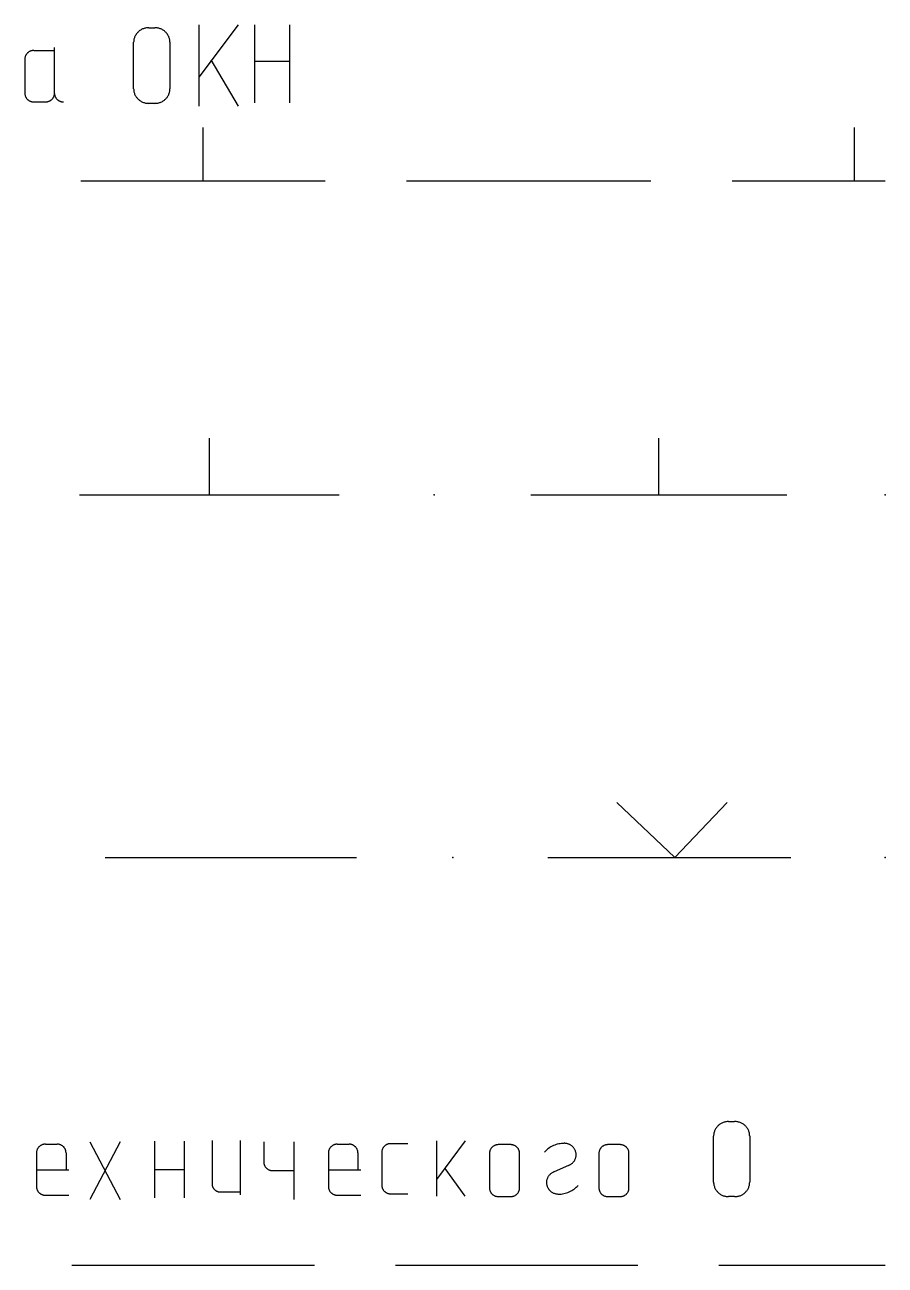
# Model space of a CAD drawing. Extents: x -2918 to -212, y 225 to 5715.
# Drawn here: x -364.5 to -349.3, y 982.29 to 1004.21 of the extents above; entities that cross this region are included whole.
import ezdxf

# ---------------------------------------------------------------- set-up
doc = ezdxf.new("R2010")
doc.units = 0
doc.layers.get('0').update_dxf_attribs({"linetype": 'CONTINUOUS'})

# ---------------------------------------------------------------- blocks, each defined once
blk = doc.blocks.new('УСЛ__ОБОЗНАЧЕНИЯ_ГЕО_2')
at = {"color": 18, "linetype": 'CONTINUOUS'}
for p, q in [((113.217, -27.905), (113.323, -27.905)), ((114.1, -27.854), (114.1, -29.293)), ((114.795, -27.854), (114.1, -28.779)), ((115.086, -27.854), (115.086, -29.234)), ((115.701, -27.854), (115.701, -29.234)), ((111.55, -29.065), (111.55, -28.257)), ((112.949, -28.985), (112.949, -28.162)), ((113.591, -28.162), (113.591, -28.985)), ((111.025, -28.459), (111.025, -29.065)), ((111.183, -28.308), (111.55, -28.308)), ((114.314, -28.471), (114.795, -29.293)), ((115.086, -28.495), (115.701, -28.495)), ((111.183, -29.216), (111.393, -29.216)), ((113.323, -29.242), (113.217, -29.242)), ((114.176, -30.614), (114.176, -29.666)), ((125.688, -30.614), (125.688, -29.666)), ((112.017, -30.614), (116.334, -30.614)), ((117.773, -30.614), (122.09, -30.614)), ((123.529, -30.614), (126.232, -30.614)), ((114.287, -36.158), (114.287, -35.157)), ((122.23, -36.158), (122.23, -35.157)), ((111.993, -36.158), (116.581, -36.158)), ((119.967, -36.158), (124.493, -36.158)), ((122.514, -42.567), (121.488, -41.596)), ((122.514, -42.567), (123.437, -41.595)), ((112.447, -42.567), (116.887, -42.567)), ((120.268, -42.567), (124.562, -42.567)), ((123.465, -47.236), (123.571, -47.236)), ((123.2, -48.308), (123.2, -47.491)), ((123.837, -47.491), (123.837, -48.308)), ((111.233, -47.786), (111.233, -48.387)), ((111.389, -47.636), (111.597, -47.636)), ((111.754, -47.786), (111.754, -48.087)), ((112.708, -47.593), (112.177, -48.614)), ((112.177, -47.593), (112.708, -48.614)), ((113.32, -47.584), (113.32, -48.584)), ((113.84, -47.584), (113.84, -48.584)), ((114.334, -47.568), (114.334, -48.336)), ((114.833, -47.568), (114.833, -48.528)), ((115.249, -47.593), (115.249, -47.95)), ((115.779, -47.593), (115.779, -48.614)), ((116.392, -47.786), (116.392, -48.387)), ((116.548, -47.636), (116.757, -47.636)), ((116.913, -47.786), (116.913, -48.087)), ((117.337, -47.775), (117.337, -48.365)), ((118.3, -47.576), (118.3, -48.555)), ((118.809, -47.576), (118.3, -48.261)), ((119.61, -47.644), (119.398, -47.644)), ((121.544, -47.644), (121.332, -47.644)), ((119.239, -47.797), (119.239, -48.409)), ((119.769, -48.409), (119.769, -47.797)), ((121.172, -47.797), (121.172, -48.409)), ((121.703, -48.409), (121.703, -47.797)), ((111.233, -48.087), (111.806, -48.087)), ((113.32, -48.084), (113.84, -48.084)), ((115.408, -48.103), (115.779, -48.103)), ((116.392, -48.087), (116.965, -48.087)), ((118.809, -48.555), (118.453, -48.066)), ((120.647, -48.006), (120.369, -48.13)), ((111.389, -48.537), (111.806, -48.537)), ((114.484, -48.48), (114.833, -48.48)), ((116.548, -48.537), (116.965, -48.537)), ((117.49, -48.512), (117.797, -48.512)), ((119.398, -48.562), (119.61, -48.562)), ((121.332, -48.562), (121.544, -48.562)), ((123.571, -48.563), (123.465, -48.563)), ((111.858, -49.774), (116.146, -49.774)), ((117.575, -49.774), (121.862, -49.774)), ((123.291, -49.774), (126.231, -49.774))]:
    blk.add_line(p, q, dxfattribs=at)
at = {"color": 18, "linetype": 'CONTINUOUS', "flags": 128}
for points in [[(113.217, -27.905), (113.203, -27.906), (113.189, -27.907), (113.175, -27.909), (113.161, -27.911), (113.147, -27.914), (113.134, -27.918), (113.121, -27.922), (113.108, -27.927), (113.095, -27.933), (113.083, -27.94), (113.071, -27.947), (113.06, -27.954), (113.048, -27.962), (113.038, -27.971), (113.028, -27.981), (113.018, -27.99), (113.009, -28.001), (113, -28.011), (112.992, -28.022), (112.985, -28.034), (112.978, -28.046), (112.972, -28.058), (112.967, -28.07), (112.962, -28.083), (112.958, -28.096), (112.955, -28.109), (112.953, -28.122), (112.951, -28.135), (112.95, -28.149), (112.949, -28.162)], [(113.591, -28.162), (113.59, -28.149), (113.589, -28.135), (113.587, -28.122), (113.585, -28.109), (113.582, -28.096), (113.578, -28.083), (113.573, -28.07), (113.568, -28.058), (113.562, -28.046), (113.555, -28.034), (113.548, -28.022), (113.54, -28.011), (113.531, -28.001), (113.522, -27.99), (113.513, -27.981), (113.502, -27.971), (113.492, -27.962), (113.48, -27.954), (113.469, -27.947), (113.457, -27.94), (113.445, -27.933), (113.432, -27.927), (113.419, -27.922), (113.406, -27.918), (113.393, -27.914), (113.379, -27.911), (113.365, -27.909), (113.351, -27.907), (113.337, -27.906), (113.323, -27.905)], [(111.183, -28.308), (111.175, -28.308), (111.166, -28.309), (111.158, -28.31), (111.15, -28.311), (111.142, -28.313), (111.134, -28.315), (111.126, -28.318), (111.119, -28.321), (111.111, -28.324), (111.104, -28.328), (111.097, -28.333), (111.09, -28.337), (111.084, -28.342), (111.077, -28.347), (111.072, -28.352), (111.066, -28.358), (111.06, -28.364), (111.056, -28.37), (111.051, -28.377), (111.047, -28.384), (111.043, -28.391), (111.039, -28.398), (111.036, -28.405), (111.033, -28.412), (111.031, -28.42), (111.029, -28.428), (111.027, -28.436), (111.026, -28.444), (111.026, -28.451), (111.025, -28.459)], [(111.025, -29.065), (111.026, -29.073), (111.026, -29.081), (111.027, -29.088), (111.029, -29.096), (111.031, -29.104), (111.033, -29.111), (111.036, -29.119), (111.039, -29.126), (111.043, -29.133), (111.047, -29.14), (111.051, -29.147), (111.056, -29.154), (111.06, -29.16), (111.066, -29.166), (111.072, -29.172), (111.077, -29.177), (111.084, -29.182), (111.09, -29.187), (111.097, -29.192), (111.104, -29.196), (111.111, -29.2), (111.119, -29.203), (111.126, -29.206), (111.134, -29.209), (111.142, -29.211), (111.15, -29.213), (111.158, -29.214), (111.166, -29.215), (111.175, -29.216), (111.183, -29.216)], [(111.393, -29.216), (111.401, -29.216), (111.409, -29.215), (111.417, -29.214), (111.426, -29.213), (111.433, -29.211), (111.441, -29.209), (111.449, -29.206), (111.457, -29.203), (111.464, -29.2), (111.471, -29.196), (111.479, -29.192), (111.485, -29.187), (111.492, -29.182), (111.498, -29.177), (111.504, -29.172), (111.51, -29.166), (111.515, -29.16), (111.52, -29.154), (111.525, -29.147), (111.529, -29.14), (111.533, -29.133), (111.536, -29.126), (111.54, -29.119), (111.542, -29.111), (111.545, -29.104), (111.547, -29.096), (111.548, -29.088), (111.549, -29.081), (111.55, -29.073), (111.55, -29.065), (111.55, -29.073), (111.551, -29.081), (111.552, -29.088), (111.554, -29.096), (111.556, -29.104), (111.558, -29.111), (111.561, -29.119), (111.564, -29.126), (111.567, -29.133), (111.571, -29.14), (111.576, -29.147), (111.58, -29.154), (111.585, -29.16), (111.591, -29.166), (111.596, -29.172), (111.602, -29.177), (111.609, -29.182), (111.615, -29.187), (111.622, -29.192), (111.629, -29.196), (111.636, -29.2), (111.644, -29.203), (111.651, -29.206), (111.659, -29.209), (111.667, -29.211), (111.675, -29.213), (111.683, -29.214), (111.691, -29.215), (111.699, -29.216), (111.707, -29.216)], [(112.949, -28.985), (112.95, -28.998), (112.951, -29.011), (112.953, -29.025), (112.955, -29.038), (112.958, -29.051), (112.962, -29.064), (112.967, -29.077), (112.972, -29.089), (112.978, -29.101), (112.985, -29.113), (112.992, -29.125), (113, -29.136), (113.009, -29.146), (113.018, -29.157), (113.028, -29.166), (113.038, -29.176), (113.048, -29.184), (113.06, -29.192), (113.071, -29.2), (113.083, -29.207), (113.095, -29.214), (113.108, -29.219), (113.121, -29.225), (113.134, -29.229), (113.147, -29.233), (113.161, -29.236), (113.175, -29.238), (113.189, -29.24), (113.203, -29.241), (113.217, -29.242)], [(113.323, -29.242), (113.337, -29.241), (113.351, -29.24), (113.365, -29.238), (113.379, -29.236), (113.393, -29.233), (113.406, -29.229), (113.419, -29.225), (113.432, -29.219), (113.445, -29.214), (113.457, -29.207), (113.469, -29.2), (113.48, -29.192), (113.492, -29.184), (113.502, -29.176), (113.513, -29.166), (113.522, -29.157), (113.531, -29.146), (113.54, -29.136), (113.548, -29.125), (113.555, -29.113), (113.562, -29.101), (113.568, -29.089), (113.573, -29.077), (113.578, -29.064), (113.582, -29.051), (113.585, -29.038), (113.587, -29.025), (113.589, -29.011), (113.59, -28.998), (113.591, -28.985)], [(123.465, -47.236), (123.451, -47.236), (123.437, -47.237), (123.423, -47.239), (123.41, -47.241), (123.396, -47.244), (123.383, -47.248), (123.37, -47.253), (123.357, -47.258), (123.344, -47.263), (123.332, -47.27), (123.32, -47.277), (123.309, -47.284), (123.298, -47.292), (123.287, -47.301), (123.277, -47.31), (123.268, -47.32), (123.259, -47.33), (123.25, -47.341), (123.242, -47.352), (123.235, -47.363), (123.228, -47.375), (123.223, -47.387), (123.217, -47.399), (123.213, -47.412), (123.209, -47.425), (123.205, -47.438), (123.203, -47.451), (123.201, -47.464), (123.2, -47.478), (123.2, -47.491)], [(123.837, -47.491), (123.836, -47.478), (123.835, -47.464), (123.833, -47.451), (123.831, -47.438), (123.828, -47.425), (123.824, -47.412), (123.819, -47.399), (123.814, -47.387), (123.808, -47.375), (123.801, -47.363), (123.794, -47.352), (123.786, -47.341), (123.777, -47.33), (123.768, -47.32), (123.759, -47.31), (123.749, -47.301), (123.738, -47.292), (123.727, -47.284), (123.716, -47.277), (123.704, -47.27), (123.692, -47.263), (123.679, -47.258), (123.666, -47.253), (123.653, -47.248), (123.64, -47.244), (123.626, -47.241), (123.613, -47.239), (123.599, -47.237), (123.585, -47.236), (123.571, -47.236)], [(111.389, -47.636), (111.381, -47.636), (111.373, -47.636), (111.364, -47.637), (111.356, -47.639), (111.348, -47.641), (111.341, -47.643), (111.333, -47.646), (111.325, -47.649), (111.318, -47.652), (111.311, -47.656), (111.304, -47.66), (111.297, -47.664), (111.291, -47.669), (111.284, -47.674), (111.278, -47.68), (111.273, -47.685), (111.267, -47.691), (111.262, -47.698), (111.258, -47.704), (111.253, -47.711), (111.25, -47.718), (111.246, -47.725), (111.243, -47.732), (111.24, -47.739), (111.238, -47.747), (111.236, -47.755), (111.234, -47.762), (111.233, -47.77), (111.233, -47.778), (111.233, -47.786)], [(111.754, -47.786), (111.753, -47.778), (111.753, -47.77), (111.752, -47.762), (111.75, -47.755), (111.748, -47.747), (111.746, -47.739), (111.743, -47.732), (111.74, -47.725), (111.736, -47.718), (111.733, -47.711), (111.728, -47.704), (111.724, -47.698), (111.719, -47.691), (111.714, -47.685), (111.708, -47.68), (111.702, -47.674), (111.696, -47.669), (111.689, -47.664), (111.682, -47.66), (111.675, -47.656), (111.668, -47.652), (111.661, -47.649), (111.653, -47.646), (111.646, -47.643), (111.638, -47.641), (111.63, -47.639), (111.622, -47.637), (111.614, -47.636), (111.605, -47.636), (111.597, -47.636)], [(116.548, -47.636), (116.54, -47.636), (116.532, -47.636), (116.524, -47.637), (116.516, -47.639), (116.508, -47.641), (116.5, -47.643), (116.492, -47.646), (116.485, -47.649), (116.477, -47.652), (116.47, -47.656), (116.463, -47.66), (116.456, -47.664), (116.45, -47.669), (116.443, -47.674), (116.438, -47.68), (116.432, -47.685), (116.427, -47.691), (116.422, -47.698), (116.417, -47.704), (116.413, -47.711), (116.409, -47.718), (116.405, -47.725), (116.402, -47.732), (116.399, -47.739), (116.397, -47.747), (116.395, -47.755), (116.394, -47.762), (116.393, -47.77), (116.392, -47.778), (116.392, -47.786)], [(116.913, -47.786), (116.913, -47.778), (116.912, -47.77), (116.911, -47.762), (116.909, -47.755), (116.908, -47.747), (116.905, -47.739), (116.902, -47.732), (116.899, -47.725), (116.896, -47.718), (116.892, -47.711), (116.888, -47.704), (116.883, -47.698), (116.878, -47.691), (116.873, -47.685), (116.867, -47.68), (116.861, -47.674), (116.855, -47.669), (116.848, -47.664), (116.842, -47.66), (116.835, -47.656), (116.828, -47.652), (116.82, -47.649), (116.813, -47.646), (116.805, -47.643), (116.797, -47.641), (116.789, -47.639), (116.781, -47.637), (116.773, -47.636), (116.765, -47.636), (116.757, -47.636)], [(117.797, -47.627), (117.49, -47.627), (117.482, -47.627), (117.474, -47.628), (117.466, -47.629), (117.458, -47.631), (117.45, -47.632), (117.442, -47.635), (117.435, -47.637), (117.428, -47.64), (117.42, -47.643), (117.413, -47.647), (117.406, -47.651), (117.4, -47.655), (117.393, -47.66), (117.387, -47.665), (117.381, -47.67), (117.376, -47.676), (117.371, -47.682), (117.366, -47.688), (117.361, -47.695), (117.357, -47.701), (117.353, -47.708), (117.35, -47.715), (117.347, -47.722), (117.344, -47.729), (117.342, -47.737), (117.34, -47.744), (117.338, -47.752), (117.337, -47.759), (117.337, -47.767), (117.337, -47.775)], [(119.398, -47.644), (119.39, -47.644), (119.381, -47.645), (119.373, -47.646), (119.365, -47.647), (119.357, -47.649), (119.349, -47.651), (119.341, -47.654), (119.333, -47.657), (119.325, -47.661), (119.318, -47.664), (119.311, -47.669), (119.304, -47.673), (119.298, -47.678), (119.291, -47.683), (119.285, -47.689), (119.28, -47.695), (119.274, -47.701), (119.269, -47.707), (119.264, -47.714), (119.26, -47.72), (119.256, -47.728), (119.252, -47.735), (119.249, -47.742), (119.246, -47.75), (119.244, -47.758), (119.242, -47.765), (119.241, -47.773), (119.24, -47.781), (119.239, -47.789), (119.239, -47.797)], [(119.769, -47.797), (119.769, -47.789), (119.769, -47.781), (119.767, -47.773), (119.766, -47.765), (119.764, -47.758), (119.762, -47.75), (119.759, -47.742), (119.756, -47.735), (119.752, -47.728), (119.748, -47.72), (119.744, -47.714), (119.739, -47.707), (119.734, -47.701), (119.729, -47.695), (119.723, -47.689), (119.717, -47.683), (119.71, -47.678), (119.704, -47.673), (119.697, -47.669), (119.69, -47.664), (119.682, -47.661), (119.675, -47.657), (119.667, -47.654), (119.659, -47.651), (119.651, -47.649), (119.643, -47.647), (119.635, -47.646), (119.627, -47.645), (119.619, -47.644), (119.61, -47.644)], [(120.56, -47.621), (120.535, -47.621), (120.51, -47.623), (120.486, -47.627), (120.461, -47.631), (120.437, -47.637), (120.414, -47.644), (120.39, -47.652), (120.368, -47.661), (120.345, -47.672), (120.324, -47.683), (120.303, -47.696), (120.283, -47.71), (120.263, -47.725), (120.245, -47.741), (120.227, -47.757), (120.211, -47.775)], [(120.637, -48.01), (120.648, -48.006), (120.658, -48.001), (120.667, -47.996), (120.677, -47.99), (120.686, -47.984), (120.695, -47.977), (120.703, -47.97), (120.711, -47.962), (120.718, -47.954), (120.725, -47.946), (120.732, -47.938), (120.738, -47.929), (120.744, -47.919), (120.749, -47.91), (120.753, -47.9), (120.757, -47.89), (120.761, -47.88), (120.763, -47.869), (120.766, -47.859), (120.767, -47.848), (120.769, -47.837), (120.769, -47.827), (120.769, -47.816), (120.768, -47.805), (120.767, -47.795), (120.765, -47.784), (120.763, -47.774), (120.76, -47.763), (120.756, -47.753), (120.752, -47.743), (120.748, -47.733), (120.742, -47.724), (120.737, -47.714), (120.73, -47.706), (120.724, -47.697), (120.716, -47.689), (120.709, -47.681), (120.701, -47.673), (120.692, -47.666), (120.684, -47.66), (120.675, -47.654), (120.665, -47.648), (120.655, -47.643), (120.645, -47.638), (120.635, -47.634), (120.624, -47.63), (120.614, -47.627), (120.603, -47.625), (120.592, -47.622), (120.581, -47.621), (120.57, -47.62), (120.559, -47.62)], [(121.332, -47.644), (121.323, -47.644), (121.315, -47.645), (121.307, -47.646), (121.298, -47.647), (121.29, -47.649), (121.282, -47.651), (121.274, -47.654), (121.267, -47.657), (121.259, -47.661), (121.252, -47.664), (121.245, -47.669), (121.238, -47.673), (121.231, -47.678), (121.225, -47.683), (121.219, -47.689), (121.213, -47.695), (121.208, -47.701), (121.203, -47.707), (121.198, -47.714), (121.194, -47.72), (121.19, -47.728), (121.186, -47.735), (121.183, -47.742), (121.18, -47.75), (121.178, -47.758), (121.176, -47.765), (121.174, -47.773), (121.173, -47.781), (121.173, -47.789), (121.172, -47.797)], [(121.703, -47.797), (121.703, -47.789), (121.702, -47.781), (121.701, -47.773), (121.699, -47.765), (121.698, -47.758), (121.695, -47.75), (121.693, -47.742), (121.689, -47.735), (121.686, -47.728), (121.682, -47.72), (121.677, -47.714), (121.673, -47.707), (121.668, -47.701), (121.662, -47.695), (121.657, -47.689), (121.651, -47.683), (121.644, -47.678), (121.638, -47.673), (121.631, -47.669), (121.623, -47.664), (121.616, -47.661), (121.609, -47.657), (121.601, -47.654), (121.593, -47.651), (121.585, -47.649), (121.577, -47.647), (121.569, -47.646), (121.56, -47.645), (121.552, -47.644), (121.544, -47.644)], [(115.249, -47.95), (115.249, -47.958), (115.249, -47.966), (115.251, -47.974), (115.252, -47.982), (115.254, -47.99), (115.256, -47.998), (115.259, -48.005), (115.262, -48.013), (115.266, -48.02), (115.27, -48.027), (115.274, -48.034), (115.279, -48.04), (115.284, -48.047), (115.289, -48.053), (115.295, -48.058), (115.301, -48.064), (115.308, -48.069), (115.314, -48.074), (115.321, -48.079), (115.328, -48.083), (115.336, -48.087), (115.343, -48.09), (115.351, -48.093), (115.359, -48.096), (115.367, -48.098), (115.375, -48.1), (115.383, -48.102), (115.391, -48.103), (115.399, -48.103), (115.408, -48.103)], [(120.385, -48.122), (120.375, -48.126), (120.365, -48.13), (120.355, -48.135), (120.345, -48.141), (120.336, -48.147), (120.327, -48.153), (120.318, -48.16), (120.31, -48.167), (120.302, -48.175), (120.295, -48.183), (120.288, -48.191), (120.281, -48.2), (120.275, -48.209), (120.27, -48.218), (120.265, -48.228), (120.261, -48.238), (120.257, -48.248), (120.253, -48.258), (120.25, -48.268), (120.248, -48.279), (120.247, -48.289), (120.246, -48.3), (120.245, -48.311), (120.245, -48.322), (120.246, -48.332), (120.247, -48.343), (120.249, -48.353), (120.252, -48.364), (120.255, -48.374), (120.258, -48.384), (120.263, -48.394), (120.267, -48.404), (120.273, -48.413), (120.278, -48.423), (120.285, -48.432), (120.291, -48.44), (120.299, -48.448), (120.306, -48.456), (120.314, -48.464), (120.323, -48.47), (120.331, -48.477), (120.341, -48.483), (120.35, -48.489), (120.36, -48.494), (120.37, -48.499), (120.38, -48.503), (120.391, -48.506), (120.401, -48.51), (120.412, -48.512), (120.423, -48.514), (120.434, -48.515), (120.445, -48.516), (120.456, -48.516)], [(111.233, -48.387), (111.233, -48.395), (111.233, -48.403), (111.234, -48.411), (111.236, -48.418), (111.238, -48.426), (111.24, -48.433), (111.243, -48.441), (111.246, -48.448), (111.25, -48.455), (111.253, -48.462), (111.258, -48.469), (111.262, -48.476), (111.267, -48.482), (111.273, -48.488), (111.278, -48.494), (111.284, -48.499), (111.291, -48.504), (111.297, -48.509), (111.304, -48.513), (111.311, -48.517), (111.318, -48.521), (111.325, -48.524), (111.333, -48.527), (111.341, -48.53), (111.348, -48.532), (111.356, -48.534), (111.364, -48.536), (111.373, -48.537), (111.381, -48.537), (111.389, -48.537)], [(114.334, -48.336), (114.334, -48.343), (114.335, -48.351), (114.336, -48.358), (114.337, -48.366), (114.339, -48.373), (114.341, -48.38), (114.344, -48.387), (114.347, -48.394), (114.35, -48.401), (114.354, -48.408), (114.358, -48.414), (114.363, -48.42), (114.367, -48.426), (114.373, -48.432), (114.378, -48.438), (114.383, -48.443), (114.39, -48.448), (114.396, -48.452), (114.402, -48.457), (114.409, -48.46), (114.416, -48.464), (114.423, -48.467), (114.43, -48.47), (114.437, -48.473), (114.445, -48.475), (114.453, -48.477), (114.46, -48.478), (114.468, -48.479), (114.476, -48.48), (114.484, -48.48)], [(116.392, -48.387), (116.392, -48.395), (116.393, -48.403), (116.394, -48.411), (116.395, -48.418), (116.397, -48.426), (116.399, -48.433), (116.402, -48.441), (116.405, -48.448), (116.409, -48.455), (116.413, -48.462), (116.417, -48.469), (116.422, -48.476), (116.427, -48.482), (116.432, -48.488), (116.438, -48.494), (116.443, -48.499), (116.45, -48.504), (116.456, -48.509), (116.463, -48.513), (116.47, -48.517), (116.477, -48.521), (116.485, -48.524), (116.492, -48.527), (116.5, -48.53), (116.508, -48.532), (116.516, -48.534), (116.524, -48.536), (116.532, -48.537), (116.54, -48.537), (116.548, -48.537)], [(117.337, -48.365), (117.337, -48.373), (117.337, -48.38), (117.338, -48.388), (117.34, -48.395), (117.342, -48.403), (117.344, -48.41), (117.347, -48.418), (117.35, -48.425), (117.353, -48.432), (117.357, -48.439), (117.361, -48.445), (117.366, -48.452), (117.371, -48.458), (117.376, -48.464), (117.381, -48.469), (117.387, -48.474), (117.393, -48.48), (117.4, -48.484), (117.406, -48.489), (117.413, -48.492), (117.42, -48.496), (117.428, -48.5), (117.435, -48.503), (117.442, -48.505), (117.45, -48.507), (117.458, -48.509), (117.466, -48.511), (117.474, -48.511), (117.482, -48.512), (117.49, -48.512)], [(119.239, -48.409), (119.239, -48.417), (119.24, -48.425), (119.241, -48.433), (119.242, -48.441), (119.244, -48.449), (119.246, -48.457), (119.249, -48.464), (119.252, -48.472), (119.256, -48.479), (119.26, -48.486), (119.264, -48.493), (119.269, -48.499), (119.274, -48.506), (119.28, -48.512), (119.285, -48.518), (119.291, -48.523), (119.298, -48.528), (119.304, -48.533), (119.311, -48.538), (119.318, -48.542), (119.325, -48.546), (119.333, -48.549), (119.341, -48.552), (119.349, -48.555), (119.357, -48.557), (119.365, -48.559), (119.373, -48.56), (119.381, -48.562), (119.39, -48.562), (119.398, -48.562)], [(119.61, -48.562), (119.619, -48.562), (119.627, -48.562), (119.635, -48.56), (119.643, -48.559), (119.651, -48.557), (119.659, -48.555), (119.667, -48.552), (119.675, -48.549), (119.682, -48.546), (119.69, -48.542), (119.697, -48.538), (119.704, -48.533), (119.71, -48.528), (119.717, -48.523), (119.723, -48.518), (119.729, -48.512), (119.734, -48.506), (119.739, -48.499), (119.744, -48.493), (119.748, -48.486), (119.752, -48.479), (119.756, -48.472), (119.759, -48.464), (119.762, -48.457), (119.764, -48.449), (119.766, -48.441), (119.767, -48.433), (119.769, -48.425), (119.769, -48.417), (119.769, -48.409)], [(120.455, -48.518), (120.48, -48.518), (120.505, -48.516), (120.529, -48.512), (120.554, -48.508), (120.578, -48.502), (120.601, -48.495), (120.625, -48.487), (120.647, -48.478), (120.67, -48.467), (120.691, -48.455), (120.712, -48.443), (120.732, -48.429), (120.752, -48.414), (120.77, -48.398), (120.788, -48.382), (120.804, -48.364)], [(121.172, -48.409), (121.173, -48.417), (121.173, -48.425), (121.174, -48.433), (121.176, -48.441), (121.178, -48.449), (121.18, -48.457), (121.183, -48.464), (121.186, -48.472), (121.19, -48.479), (121.194, -48.486), (121.198, -48.493), (121.203, -48.499), (121.208, -48.506), (121.213, -48.512), (121.219, -48.518), (121.225, -48.523), (121.231, -48.528), (121.238, -48.533), (121.245, -48.538), (121.252, -48.542), (121.259, -48.546), (121.267, -48.549), (121.274, -48.552), (121.282, -48.555), (121.29, -48.557), (121.298, -48.559), (121.307, -48.56), (121.315, -48.562), (121.323, -48.562), (121.332, -48.562)], [(121.544, -48.562), (121.552, -48.562), (121.56, -48.562), (121.569, -48.56), (121.577, -48.559), (121.585, -48.557), (121.593, -48.555), (121.601, -48.552), (121.609, -48.549), (121.616, -48.546), (121.623, -48.542), (121.631, -48.538), (121.638, -48.533), (121.644, -48.528), (121.651, -48.523), (121.657, -48.518), (121.662, -48.512), (121.668, -48.506), (121.673, -48.499), (121.677, -48.493), (121.682, -48.486), (121.686, -48.479), (121.689, -48.472), (121.693, -48.464), (121.695, -48.457), (121.698, -48.449), (121.699, -48.441), (121.701, -48.433), (121.702, -48.425), (121.703, -48.417), (121.703, -48.409)], [(123.2, -48.308), (123.2, -48.321), (123.201, -48.334), (123.203, -48.347), (123.205, -48.361), (123.209, -48.374), (123.213, -48.386), (123.217, -48.399), (123.223, -48.411), (123.228, -48.423), (123.235, -48.435), (123.242, -48.447), (123.25, -48.458), (123.259, -48.468), (123.268, -48.478), (123.277, -48.488), (123.287, -48.497), (123.298, -48.506), (123.309, -48.514), (123.32, -48.522), (123.332, -48.529), (123.344, -48.535), (123.357, -48.541), (123.37, -48.546), (123.383, -48.55), (123.396, -48.554), (123.41, -48.557), (123.423, -48.56), (123.437, -48.561), (123.451, -48.562), (123.465, -48.563)], [(123.571, -48.563), (123.585, -48.562), (123.599, -48.561), (123.613, -48.56), (123.626, -48.557), (123.64, -48.554), (123.653, -48.55), (123.666, -48.546), (123.679, -48.541), (123.692, -48.535), (123.704, -48.529), (123.716, -48.522), (123.727, -48.514), (123.738, -48.506), (123.749, -48.497), (123.759, -48.488), (123.768, -48.478), (123.777, -48.468), (123.786, -48.458), (123.794, -48.447), (123.801, -48.435), (123.808, -48.423), (123.814, -48.411), (123.819, -48.399), (123.824, -48.386), (123.828, -48.374), (123.831, -48.361), (123.833, -48.347), (123.835, -48.334), (123.836, -48.321), (123.837, -48.308)]]:
    blk.add_lwpolyline(points, dxfattribs=at)
at = {"color": 18, "linetype": 'CONTINUOUS'}
for p in [(118.258, -36.158), (126.231, -36.158), (118.592, -42.567), (126.232, -42.567)]:
    blk.add_point(p, dxfattribs=at)

msp = doc.modelspace()

# ---------------------------------------------------------------- block references
msp.add_blockref('УСЛ__ОБОЗНАЧЕНИЯ_ГЕО_2', (-475.527, 1032.066))

doc.saveas('drawing.dxf')
